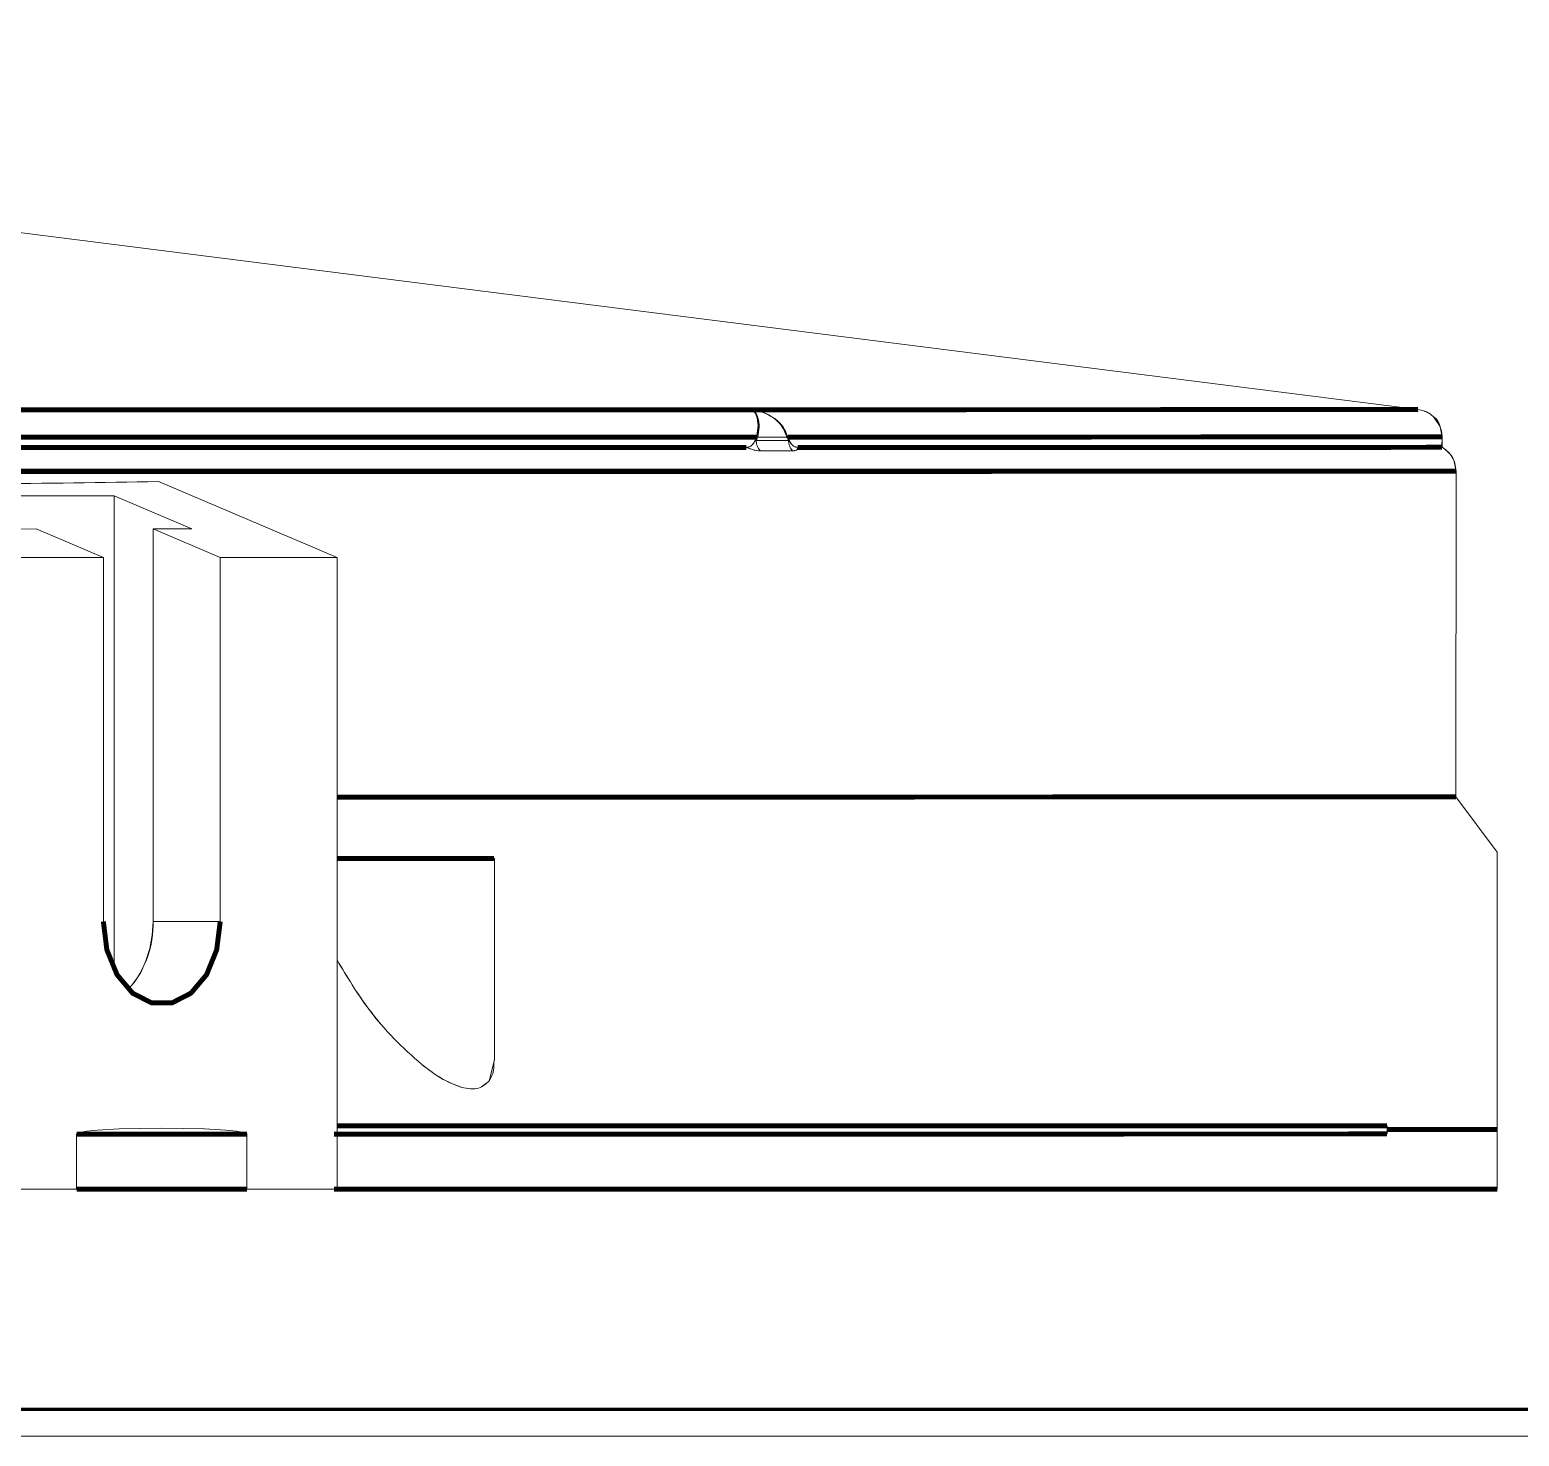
# Model space of a CAD drawing. Header units: millimetres. Extents: x -16985 to -606, y 2122 to 9380.
# Drawn here: x -12702.6 to -12648.6, y 7658.1 to 7709.1 of the extents above; entities that cross this region are included whole.
import ezdxf

# ---------------------------------------------------------------- set-up
doc = ezdxf.new("R2010")
doc.units = ezdxf.units.MM
doc.linetypes.add('K5LT_THIN', pattern=[0])

msp = doc.modelspace()

# ---------------------------------------------------------------- linework, layer by layer
at = {"color": 7, "linetype": 'K5LT_THIN', "lineweight": 18}
for p, q in [((-12652.249, 7695.347), (-12761.124, 7709.124)), ((-12676.432, 7695.321), (-12676.448, 7695.356)), ((-12676.448, 7695.356), (-12676.285, 7695.307)), ((-12676.448, 7695.356), (-12676.287, 7695.307)), ((-12676.123, 7695.259), (-12676.448, 7695.356)), ((-12676.448, 7695.338), (-12676.381, 7695.289)), ((-12676.393, 7695.329), (-12676.421, 7695.335)), ((-12676.358, 7695.281), (-12676.384, 7695.304)), ((-12676.342, 7695.265), (-12676.346, 7695.27)), ((-12676.313, 7695.223), (-12676.325, 7695.244)), ((-12676.319, 7695.236), (-12676.237, 7695.041)), ((-12676.239, 7695.049), (-12676.277, 7695.158)), ((-12676.205, 7694.76), (-12676.239, 7695.049)), ((-12676.103, 7695.269), (-12676.193, 7695.288)), ((-12676.096, 7695.267), (-12676.087, 7695.265)), ((-12675.645, 7695.049), (-12676.025, 7695.244)), ((-12676.025, 7695.244), (-12675.645, 7695.049)), ((-12675.645, 7695.049), (-12675.336, 7694.76)), ((-12652.249, 7695.347), (-12652.093, 7695.314)), ((-12652.093, 7695.314), (-12652.249, 7695.347)), ((-12652.093, 7695.314), (-12651.944, 7695.257)), ((-12651.944, 7695.257), (-12652.093, 7695.314)), ((-12651.944, 7695.257), (-12652.021, 7695.28)), ((-12651.944, 7695.257), (-12651.803, 7695.175)), ((-12651.804, 7695.175), (-12651.944, 7695.257)), ((-12651.673, 7695.066), (-12651.804, 7695.175)), ((-12651.467, 7694.766), (-12651.673, 7695.066)), ((-12676.248, 7694.393), (-12676.205, 7694.76)), ((-12675.336, 7694.76), (-12675.142, 7694.393)), ((-12651.405, 7694.573), (-12651.467, 7694.766)), ((-12651.374, 7694.355), (-12651.434, 7694.662)), ((-12651.382, 7694.355), (-12651.405, 7694.573)), ((-12676.629, 7693.967), (-12676.549, 7693.981)), ((-12676.619, 7693.979), (-12676.557, 7693.979)), ((-12676.619, 7693.979), (-12676.557, 7693.979)), ((-12676.549, 7693.981), (-12676.471, 7694.022)), ((-12676.471, 7694.022), (-12676.398, 7694.088)), ((-12676.398, 7694.088), (-12676.365, 7694.131)), ((-12676.365, 7694.131), (-12676.349, 7694.156)), ((-12676.349, 7694.156), (-12676.335, 7694.184)), ((-12676.265, 7694.346), (-12676.335, 7694.184)), ((-12676.335, 7694.184), (-12676.265, 7694.346)), ((-12676.335, 7694.184), (-12676.278, 7694.216)), ((-12676.278, 7694.216), (-12676.22, 7694.346)), ((-12675.104, 7694.216), (-12676.278, 7694.216)), ((-12676.248, 7694.393), (-12676.265, 7694.346)), ((-12676.265, 7694.346), (-12676.248, 7694.393)), ((-12676.258, 7694.364), (-12676.258, 7694.364)), ((-12676.22, 7694.346), (-12675.162, 7694.346)), ((-12675.153, 7694.364), (-12675.165, 7694.364)), ((-12675.162, 7694.346), (-12675.104, 7694.216)), ((-12675.123, 7694.346), (-12675.142, 7694.393)), ((-12675.142, 7694.393), (-12675.123, 7694.346)), ((-12675.054, 7694.184), (-12675.123, 7694.346)), ((-12675.123, 7694.346), (-12675.054, 7694.184)), ((-12675.104, 7694.216), (-12675.054, 7694.184)), ((-12675.054, 7694.185), (-12675.041, 7694.156)), ((-12675.041, 7694.156), (-12675.025, 7694.131)), ((-12675.025, 7694.131), (-12674.992, 7694.088)), ((-12674.992, 7694.088), (-12674.922, 7694.022)), ((-12674.922, 7694.022), (-12674.847, 7693.981)), ((-12674.847, 7693.981), (-12674.77, 7693.967)), ((-12674.836, 7693.979), (-12674.785, 7693.979)), ((-12674.836, 7693.979), (-12674.785, 7693.979)), ((-12651.382, 7694.355), (-12651.384, 7693.976)), ((-12651.382, 7694.355), (-12651.384, 7693.976)), ((-12651.384, 7693.976), (-12651.382, 7694.355)), ((-12651.384, 7693.976), (-12651.382, 7694.355)), ((-12651.374, 7693.97), (-12651.384, 7693.976)), ((-12651.374, 7693.97), (-12651.374, 7694.355)), ((-12651.374, 7693.97), (-12651.374, 7694.355)), ((-12676.134, 7693.844), (-12676.347, 7693.873)), ((-12674.962, 7693.844), (-12676.134, 7693.844)), ((-12674.812, 7693.874), (-12674.962, 7693.844)), ((-12679.503, 7693.108), (-12679.732, 7693.107)), ((-12679.503, 7693.108), (-12679.732, 7693.107)), ((-12677.503, 7693.107), (-12677.732, 7693.106)), ((-12677.732, 7693.106), (-12677.503, 7693.107)), ((-12650.874, 7693.11), (-12650.943, 7693.11)), ((-12650.921, 7693.11), (-12650.874, 7693.11)), ((-12650.875, 7681.294), (-12650.874, 7693.11)), ((-12697.975, 7692.729), (-12691.488, 7689.976)), ((-12699.585, 7692.211), (-12706.656, 7692.211)), ((-12696.756, 7691.011), (-12699.585, 7692.211)), ((-12699.585, 7692.211), (-12699.585, 7675.047)), ((-12703.827, 7691.01), (-12702.413, 7691.011)), ((-12702.413, 7691.011), (-12699.974, 7689.975)), ((-12695.731, 7689.976), (-12698.171, 7691.011)), ((-12698.171, 7691.011), (-12696.756, 7691.011)), ((-12698.171, 7691.011), (-12698.171, 7676.769)), ((-12699.974, 7689.975), (-12704.216, 7689.975)), ((-12699.974, 7689.975), (-12699.974, 7676.768)), ((-12691.488, 7689.976), (-12695.731, 7689.976)), ((-12695.731, 7676.768), (-12695.731, 7689.976)), ((-12691.488, 7689.976), (-12691.489, 7667.054)), ((-12691.488, 7689.976), (-12691.489, 7667.054)), ((-12649.375, 7679.284), (-12650.875, 7681.294)), ((-12691.489, 7679.055), (-12689.008, 7679.056)), ((-12691.222, 7679.055), (-12691.489, 7679.055)), ((-12690.616, 7679.055), (-12691.222, 7679.055)), ((-12690.777, 7679.055), (-12690.663, 7679.055)), ((-12690.663, 7679.055), (-12690.777, 7679.055)), ((-12690.663, 7679.055), (-12690.338, 7679.055)), ((-12690.338, 7679.055), (-12690.663, 7679.055)), ((-12689.96, 7679.055), (-12690.616, 7679.055)), ((-12689.851, 7679.055), (-12690.338, 7679.055)), ((-12690.338, 7679.055), (-12689.851, 7679.055)), ((-12689.277, 7679.055), (-12689.96, 7679.055)), ((-12689.277, 7679.055), (-12689.851, 7679.055)), ((-12689.851, 7679.055), (-12689.277, 7679.055)), ((-12688.594, 7679.055), (-12689.277, 7679.055)), ((-12688.703, 7679.055), (-12689.277, 7679.055)), ((-12689.277, 7679.055), (-12688.703, 7679.055)), ((-12686.802, 7679.055), (-12689.008, 7679.056)), ((-12688.217, 7679.055), (-12688.703, 7679.055)), ((-12688.703, 7679.055), (-12688.217, 7679.055)), ((-12687.938, 7679.055), (-12688.594, 7679.055)), ((-12687.892, 7679.055), (-12688.217, 7679.055)), ((-12688.217, 7679.055), (-12687.892, 7679.055)), ((-12687.333, 7679.055), (-12687.938, 7679.055)), ((-12687.777, 7679.055), (-12687.892, 7679.055)), ((-12687.892, 7679.055), (-12687.777, 7679.055)), ((-12686.802, 7679.055), (-12687.333, 7679.055)), ((-12686.367, 7679.055), (-12686.802, 7679.055)), ((-12686.802, 7679.055), (-12686.367, 7679.055)), ((-12686.044, 7679.055), (-12686.367, 7679.055)), ((-12686.367, 7679.055), (-12686.044, 7679.055)), ((-12685.844, 7679.055), (-12686.044, 7679.055)), ((-12686.044, 7679.055), (-12685.844, 7679.055)), ((-12685.777, 7679.055), (-12685.844, 7679.055)), ((-12685.844, 7679.055), (-12685.777, 7679.055)), ((-12685.777, 7671.754), (-12685.777, 7679.055)), ((-12649.375, 7678.614), (-12649.375, 7679.284)), ((-12649.375, 7678.614), (-12649.375, 7679.284)), ((-12649.375, 7676.633), (-12649.375, 7678.614)), ((-12649.375, 7676.633), (-12649.375, 7678.614)), ((-12699.974, 7676.768), (-12699.933, 7676.183)), ((-12698.171, 7676.769), (-12698.2, 7676.274)), ((-12698.171, 7676.769), (-12695.731, 7676.768)), ((-12695.772, 7676.183), (-12695.731, 7676.768)), ((-12649.375, 7673.463), (-12649.375, 7676.633)), ((-12699.933, 7676.183), (-12699.812, 7675.62)), ((-12698.2, 7676.274), (-12698.286, 7675.793)), ((-12695.893, 7675.62), (-12695.772, 7676.183)), ((-12699.812, 7675.62), (-12699.616, 7675.101)), ((-12698.286, 7675.793), (-12698.427, 7675.339)), ((-12696.089, 7675.102), (-12695.893, 7675.62)), ((-12699.616, 7675.101), (-12699.353, 7674.647)), ((-12698.427, 7675.339), (-12698.619, 7674.924)), ((-12696.353, 7674.647), (-12696.089, 7675.102)), ((-12699.353, 7674.647), (-12699.031, 7674.274)), ((-12698.857, 7674.559), (-12699.042, 7674.356)), ((-12698.619, 7674.924), (-12698.857, 7674.559)), ((-12696.674, 7674.274), (-12696.353, 7674.647)), ((-12699.031, 7674.274), (-12698.664, 7673.997)), ((-12698.664, 7673.997), (-12698.266, 7673.826)), ((-12697.439, 7673.826), (-12697.041, 7673.997)), ((-12697.041, 7673.997), (-12696.674, 7674.274)), ((-12698.266, 7673.826), (-12697.853, 7673.768)), ((-12697.853, 7673.768), (-12697.439, 7673.826)), ((-12649.375, 7673.473), (-12649.375, 7669.238)), ((-12649.375, 7669.227), (-12649.375, 7673.463)), ((-12685.965, 7670.993), (-12685.777, 7671.753)), ((-12700.943, 7669.053), (-12700.943, 7667.053)), ((-12700.568, 7669.159), (-12700.761, 7669.129)), ((-12700.568, 7669.159), (-12700.761, 7669.129)), ((-12700.181, 7669.199), (-12700.568, 7669.159)), ((-12700.181, 7669.199), (-12700.568, 7669.159)), ((-12699.405, 7669.243), (-12700.181, 7669.199)), ((-12699.405, 7669.243), (-12700.181, 7669.199)), ((-12697.853, 7669.272), (-12699.405, 7669.243)), ((-12697.853, 7669.272), (-12699.405, 7669.243)), ((-12696.3, 7669.243), (-12697.853, 7669.272)), ((-12696.3, 7669.243), (-12697.853, 7669.272)), ((-12695.525, 7669.199), (-12696.3, 7669.243)), ((-12695.525, 7669.199), (-12696.3, 7669.243)), ((-12695.138, 7669.16), (-12695.525, 7669.199)), ((-12695.138, 7669.16), (-12695.525, 7669.199)), ((-12694.945, 7669.129), (-12695.138, 7669.16)), ((-12694.945, 7669.129), (-12695.138, 7669.16)), ((-12694.762, 7667.054), (-12694.762, 7669.054)), ((-12653.375, 7669.246), (-12653.375, 7669.359)), ((-12653.375, 7669.359), (-12653.375, 7669.226)), ((-12653.375, 7669.06), (-12653.375, 7669.246)), ((-12653.375, 7669.226), (-12653.375, 7669.06)), ((-12649.375, 7667.061), (-12649.375, 7669.227)), ((-12700.943, 7667.053), (-12704.217, 7667.053)), ((-12700.943, 7667.053), (-12704.217, 7667.053)), ((-12694.762, 7667.054), (-12700.943, 7667.053)), ((-12700.943, 7667.054), (-12697.63, 7667.054)), ((-12691.489, 7667.054), (-12694.762, 7667.054)), ((-12691.489, 7667.054), (-12694.762, 7667.054)), ((-12677.867, 7667.056), (-12691.603, 7667.054)), ((-12691.603, 7667.055), (-12684.051, 7667.055)), ((-12684.882, 7667.057), (-12691.489, 7667.056)), ((-12675.903, 7667.058), (-12684.882, 7667.057)), ((-12684.051, 7667.055), (-12674.497, 7667.057)), ((-12666.154, 7667.057), (-12677.867, 7667.056)), ((-12668.434, 7667.06), (-12675.903, 7667.058)), ((-12674.497, 7667.057), (-12666.159, 7667.058)), ((-12664.735, 7667.061), (-12668.434, 7667.06)), ((-12666.159, 7667.058), (-12659.1, 7667.059)), ((-12659.1, 7667.059), (-12653.375, 7667.061)), ((-13128.875, 7659.112), (-12096.875, 7659.107)), ((-12096.875, 7659.09), (-13128.875, 7659.095)), ((-12096.875, 7659.038), (-13128.875, 7659.043)), ((-13128.875, 7659.026), (-12096.875, 7659.02)), ((-13126.875, 7659.066), (-12098.875, 7659.066)), ((-12677.875, 7659.11), (-12697.875, 7659.11)), ((-12697.875, 7659.11), (-12697.875, 7659.108)), ((-12697.875, 7659.108), (-12677.875, 7659.108)), ((-12677.875, 7659.107), (-12697.875, 7659.107)), ((-12697.875, 7659.107), (-12697.875, 7659.105)), ((-12697.875, 7659.105), (-12677.875, 7659.105)), ((-12677.875, 7659.105), (-12697.875, 7659.105)), ((-12697.875, 7659.105), (-12697.875, 7659.103)), ((-12697.875, 7659.103), (-12677.875, 7659.103)), ((-12677.875, 7659.1), (-12697.875, 7659.1)), ((-12697.875, 7659.1), (-12697.875, 7659.098)), ((-12697.875, 7659.098), (-12677.875, 7659.098)), ((-12677.875, 7659.097), (-12697.875, 7659.097)), ((-12697.875, 7659.097), (-12697.875, 7659.096)), ((-12697.875, 7659.096), (-12677.875, 7659.095)), ((-12677.875, 7659.095), (-12697.875, 7659.095)), ((-12697.875, 7659.095), (-12697.875, 7659.093)), ((-12697.875, 7659.093), (-12677.875, 7659.093)), ((-12697.875, 7659.038), (-12697.875, 7659.04)), ((-12697.875, 7659.04), (-12677.875, 7659.04)), ((-12697.875, 7659.036), (-12697.875, 7659.038)), ((-12697.875, 7659.038), (-12677.875, 7659.038)), ((-12677.875, 7659.038), (-12697.875, 7659.038)), ((-12697.875, 7659.034), (-12697.875, 7659.036)), ((-12697.875, 7659.036), (-12677.875, 7659.035)), ((-12677.875, 7659.036), (-12697.875, 7659.036)), ((-12677.875, 7659.033), (-12697.875, 7659.034)), ((-12697.875, 7659.029), (-12697.875, 7659.031)), ((-12697.875, 7659.031), (-12677.875, 7659.03)), ((-12677.875, 7659.029), (-12697.875, 7659.029)), ((-12697.875, 7659.026), (-12697.875, 7659.028)), ((-12697.875, 7659.028), (-12677.875, 7659.028)), ((-12697.875, 7659.024), (-12697.875, 7659.026)), ((-12697.875, 7659.026), (-12677.875, 7659.026)), ((-12677.875, 7659.026), (-12697.875, 7659.026)), ((-12677.875, 7659.024), (-12697.875, 7659.024)), ((-12677.875, 7659.108), (-12677.875, 7659.11)), ((-12677.875, 7659.105), (-12677.875, 7659.107)), ((-12677.875, 7659.103), (-12677.875, 7659.105)), ((-12677.875, 7659.098), (-12677.875, 7659.1)), ((-12677.875, 7659.095), (-12677.875, 7659.097)), ((-12677.875, 7659.093), (-12677.875, 7659.095)), ((-12677.875, 7659.04), (-12677.875, 7659.038)), ((-12677.875, 7659.038), (-12677.875, 7659.036)), ((-12677.875, 7659.035), (-12677.875, 7659.033)), ((-12677.875, 7659.03), (-12677.875, 7659.029)), ((-12677.875, 7659.028), (-12677.875, 7659.026)), ((-12677.875, 7659.026), (-12677.875, 7659.024)), ((-12652.875, 7659.11), (-12672.875, 7659.11)), ((-12672.875, 7659.11), (-12672.875, 7659.108)), ((-12672.875, 7659.108), (-12652.875, 7659.108)), ((-12652.875, 7659.107), (-12672.875, 7659.107)), ((-12672.875, 7659.107), (-12672.875, 7659.105)), ((-12672.875, 7659.105), (-12652.875, 7659.105)), ((-12652.875, 7659.105), (-12672.875, 7659.105)), ((-12672.875, 7659.105), (-12672.875, 7659.103)), ((-12672.875, 7659.103), (-12652.875, 7659.103)), ((-12652.875, 7659.1), (-12672.875, 7659.1)), ((-12672.875, 7659.1), (-12672.875, 7659.098)), ((-12672.875, 7659.098), (-12652.875, 7659.098)), ((-12652.875, 7659.097), (-12672.875, 7659.097)), ((-12672.875, 7659.097), (-12672.875, 7659.095)), ((-12672.875, 7659.095), (-12652.875, 7659.095)), ((-12652.875, 7659.095), (-12672.875, 7659.095)), ((-12672.875, 7659.095), (-12672.875, 7659.093)), ((-12672.875, 7659.093), (-12652.875, 7659.093)), ((-12672.875, 7659.038), (-12672.875, 7659.04)), ((-12672.875, 7659.04), (-12652.875, 7659.04)), ((-12672.875, 7659.036), (-12672.875, 7659.038)), ((-12672.875, 7659.038), (-12652.875, 7659.038)), ((-12652.875, 7659.038), (-12672.875, 7659.038)), ((-12652.875, 7659.036), (-12672.875, 7659.036)), ((-12672.875, 7659.033), (-12672.875, 7659.035)), ((-12672.875, 7659.035), (-12652.875, 7659.035)), ((-12652.875, 7659.033), (-12672.875, 7659.033)), ((-12672.875, 7659.028), (-12672.875, 7659.03)), ((-12672.875, 7659.03), (-12652.875, 7659.03)), ((-12672.875, 7659.026), (-12672.875, 7659.028)), ((-12672.875, 7659.028), (-12652.875, 7659.028)), ((-12652.875, 7659.028), (-12672.875, 7659.028)), ((-12672.875, 7659.024), (-12672.875, 7659.026)), ((-12672.875, 7659.026), (-12652.875, 7659.025)), ((-12652.875, 7659.026), (-12672.875, 7659.026)), ((-12652.875, 7659.023), (-12672.875, 7659.024)), ((-12652.875, 7659.108), (-12652.875, 7659.11)), ((-12652.875, 7659.105), (-12652.875, 7659.107)), ((-12652.875, 7659.103), (-12652.875, 7659.105)), ((-12652.875, 7659.098), (-12652.875, 7659.1)), ((-12652.875, 7659.095), (-12652.875, 7659.097)), ((-12652.875, 7659.093), (-12652.875, 7659.095)), ((-12652.875, 7659.04), (-12652.875, 7659.038)), ((-12652.875, 7659.038), (-12652.875, 7659.036)), ((-12652.875, 7659.035), (-12652.875, 7659.033)), ((-12652.875, 7659.03), (-12652.875, 7659.028)), ((-12652.875, 7659.028), (-12652.875, 7659.026)), ((-12652.875, 7659.025), (-12652.875, 7659.023)), ((-13147.325, 7658.094), (-11582.439, 7658.094))]:
    msp.add_line(p, q, dxfattribs=at)
at = {"color": 7, "linetype": 'K5LT_THIN', "const_width": 0.18}
for points in [[(-12676.448, 7695.338), (-12680.923, 7695.337), (-12685.741, 7695.337), (-12690.893, 7695.336), (-12696.367, 7695.336), (-12702.15, 7695.335), (-12708.229, 7695.334), (-12714.59, 7695.334), (-12721.219, 7695.333), (-12728.101, 7695.333), (-12735.221, 7695.332), (-12742.562, 7695.332)], [(-12703.748, 7695.335), (-12698.288, 7695.335), (-12693.091, 7695.336), (-12688.167, 7695.336), (-12683.528, 7695.337), (-12679.18, 7695.338), (-12675.133, 7695.338), (-12671.395, 7695.339), (-12667.973, 7695.34), (-12664.874, 7695.34), (-12662.104, 7695.341), (-12659.668, 7695.342), (-12657.571, 7695.343), (-12655.818, 7695.343), (-12654.411, 7695.344), (-12653.353, 7695.345), (-12652.647, 7695.346), (-12652.293, 7695.346), (-12652.249, 7695.347)], [(-12652.249, 7695.347), (-12652.454, 7695.346), (-12653.067, 7695.345), (-12654.087, 7695.344), (-12655.513, 7695.344), (-12657.34, 7695.343), (-12659.566, 7695.342), (-12662.183, 7695.341), (-12665.188, 7695.34), (-12668.572, 7695.34), (-12672.328, 7695.339), (-12676.448, 7695.338)], [(-12675.123, 7694.346), (-12671.146, 7694.347), (-12667.514, 7694.348), (-12664.235, 7694.348), (-12661.316, 7694.349), (-12658.763, 7694.35), (-12656.581, 7694.351), (-12654.776, 7694.351), (-12653.351, 7694.352), (-12652.309, 7694.353), (-12651.652, 7694.354), (-12651.382, 7694.355)], [(-12651.382, 7694.355), (-12651.652, 7694.354), (-12652.309, 7694.353), (-12653.351, 7694.352), (-12654.776, 7694.351), (-12656.581, 7694.351), (-12658.763, 7694.35), (-12661.316, 7694.349), (-12664.235, 7694.348), (-12667.514, 7694.348), (-12671.146, 7694.347), (-12675.123, 7694.346)], [(-12740.696, 7694.34), (-12733.574, 7694.34), (-12726.663, 7694.341), (-12719.979, 7694.341), (-12713.536, 7694.342), (-12707.348, 7694.342), (-12701.428, 7694.343), (-12695.788, 7694.343), (-12690.44, 7694.344), (-12685.397, 7694.345), (-12680.668, 7694.345), (-12676.265, 7694.346)], [(-12676.265, 7694.346), (-12680.668, 7694.345), (-12685.397, 7694.345), (-12690.44, 7694.344), (-12695.788, 7694.343), (-12701.428, 7694.343), (-12707.348, 7694.342), (-12713.536, 7694.342), (-12719.979, 7694.341), (-12726.663, 7694.341), (-12733.574, 7694.34), (-12740.696, 7694.34)], [(-12676.629, 7693.967), (-12681.015, 7693.966), (-12685.719, 7693.966), (-12690.73, 7693.965), (-12696.039, 7693.964), (-12701.635, 7693.964), (-12707.505, 7693.963), (-12713.637, 7693.963), (-12720.018, 7693.962), (-12726.636, 7693.962), (-12733.475, 7693.961), (-12740.523, 7693.961)], [(-12740.523, 7693.961), (-12733.475, 7693.961), (-12726.636, 7693.962), (-12720.018, 7693.962), (-12713.637, 7693.963), (-12707.505, 7693.963), (-12701.635, 7693.964), (-12696.039, 7693.964), (-12690.73, 7693.965), (-12685.719, 7693.966), (-12681.015, 7693.966), (-12676.629, 7693.967)], [(-12651.384, 7693.976), (-12651.659, 7693.975), (-12652.312, 7693.974), (-12653.344, 7693.973), (-12654.751, 7693.972), (-12656.53, 7693.972), (-12658.678, 7693.971), (-12661.191, 7693.97), (-12664.063, 7693.969), (-12667.288, 7693.969), (-12670.859, 7693.968), (-12674.77, 7693.967)], [(-12674.77, 7693.967), (-12670.859, 7693.968), (-12667.288, 7693.969), (-12664.063, 7693.969), (-12661.191, 7693.97), (-12658.678, 7693.971), (-12656.53, 7693.972), (-12654.751, 7693.972), (-12653.344, 7693.973), (-12652.312, 7693.974), (-12651.659, 7693.975), (-12651.384, 7693.976)], [(-12742.016, 7693.114), (-12735.125, 7693.114), (-12728.437, 7693.113), (-12721.966, 7693.113), (-12715.725, 7693.112), (-12709.727, 7693.112), (-12703.984, 7693.111), (-12698.509, 7693.11), (-12693.313, 7693.11), (-12688.407, 7693.109), (-12683.8, 7693.108), (-12679.503, 7693.108)], [(-12679.503, 7693.108), (-12683.8, 7693.108), (-12688.407, 7693.109), (-12693.313, 7693.11), (-12698.509, 7693.11), (-12703.984, 7693.111), (-12709.727, 7693.112), (-12715.725, 7693.112), (-12721.966, 7693.113), (-12728.437, 7693.113), (-12735.125, 7693.114), (-12742.016, 7693.114)], [(-12742.002, 7693.113), (-12741.584, 7693.113), (-12734.821, 7693.112), (-12728.255, 7693.112), (-12721.9, 7693.111), (-12715.769, 7693.111), (-12709.873, 7693.11), (-12704.225, 7693.11), (-12698.836, 7693.109), (-12693.717, 7693.109), (-12688.879, 7693.108), (-12684.33, 7693.107), (-12680.08, 7693.107), (-12676.138, 7693.106), (-12672.512, 7693.105), (-12669.209, 7693.104), (-12666.235, 7693.104), (-12664.409, 7693.103)], [(-12664.409, 7693.103), (-12666.235, 7693.104), (-12669.209, 7693.104), (-12672.512, 7693.105), (-12676.138, 7693.106), (-12680.08, 7693.107), (-12684.33, 7693.107), (-12688.879, 7693.108), (-12693.717, 7693.109), (-12698.836, 7693.109), (-12704.225, 7693.11), (-12709.873, 7693.11), (-12715.769, 7693.111), (-12721.9, 7693.111), (-12728.255, 7693.112), (-12734.821, 7693.112), (-12741.584, 7693.113), (-12741.934, 7693.113)], [(-12650.874, 7693.11), (-12651.056, 7693.109), (-12651.599, 7693.108), (-12652.503, 7693.107), (-12653.766, 7693.107), (-12655.386, 7693.106), (-12657.359, 7693.105), (-12659.681, 7693.104), (-12662.349, 7693.104), (-12665.355, 7693.103), (-12668.696, 7693.102), (-12672.363, 7693.102), (-12676.35, 7693.101), (-12680.648, 7693.1), (-12685.25, 7693.1), (-12690.145, 7693.099), (-12695.324, 7693.098), (-12700.778, 7693.098), (-12706.494, 7693.097)], [(-12706.494, 7693.097), (-12700.778, 7693.098), (-12695.324, 7693.098), (-12690.145, 7693.099), (-12685.25, 7693.1), (-12680.648, 7693.1), (-12676.35, 7693.101), (-12672.363, 7693.102), (-12668.696, 7693.102), (-12665.355, 7693.103), (-12662.349, 7693.104), (-12659.681, 7693.104), (-12657.359, 7693.105), (-12655.386, 7693.106), (-12653.766, 7693.107), (-12652.503, 7693.107), (-12651.599, 7693.108), (-12651.056, 7693.109), (-12650.874, 7693.11)], [(-12679.732, 7693.107), (-12679.477, 7693.107), (-12679.224, 7693.106), (-12678.973, 7693.106), (-12678.722, 7693.106), (-12678.473, 7693.106), (-12678.224, 7693.106), (-12677.977, 7693.106), (-12677.732, 7693.106)], [(-12679.732, 7693.107), (-12679.477, 7693.107), (-12679.224, 7693.106), (-12678.973, 7693.106), (-12678.722, 7693.106), (-12678.473, 7693.106), (-12678.224, 7693.106), (-12677.977, 7693.106), (-12677.732, 7693.106)], [(-12677.503, 7693.107), (-12673.684, 7693.107), (-12670.195, 7693.106), (-12667.044, 7693.105), (-12664.237, 7693.104), (-12662.212, 7693.104)], [(-12662.212, 7693.104), (-12664.237, 7693.104), (-12667.044, 7693.105), (-12670.195, 7693.106), (-12673.684, 7693.107), (-12677.503, 7693.107)], [(-12650.875, 7681.294), (-12651.067, 7681.293), (-12651.644, 7681.292), (-12652.604, 7681.291), (-12653.946, 7681.291), (-12655.666, 7681.29), (-12657.761, 7681.289), (-12660.227, 7681.288), (-12663.057, 7681.288), (-12666.247, 7681.287), (-12669.789, 7681.286), (-12673.677, 7681.285), (-12677.9, 7681.285), (-12682.452, 7681.284), (-12687.322, 7681.283), (-12691.489, 7681.283)], [(-12691.489, 7681.283), (-12687.322, 7681.283), (-12682.452, 7681.284), (-12677.9, 7681.285), (-12673.677, 7681.285), (-12669.789, 7681.286), (-12666.247, 7681.287), (-12663.057, 7681.288), (-12660.227, 7681.288), (-12657.761, 7681.289), (-12655.666, 7681.29), (-12653.946, 7681.291), (-12652.604, 7681.291), (-12651.644, 7681.292), (-12651.067, 7681.293), (-12650.875, 7681.294)], [(-12691.489, 7679.055), (-12691.22, 7679.055), (-12690.662, 7679.055), (-12690.108, 7679.055), (-12689.556, 7679.055), (-12689.008, 7679.056)], [(-12686.802, 7679.055), (-12686.105, 7679.055), (-12685.79, 7679.055), (-12685.896, 7679.055), (-12686.41, 7679.055), (-12687.27, 7679.055), (-12688.371, 7679.055), (-12689.582, 7679.055), (-12690.756, 7679.055), (-12691.489, 7679.055)], [(-12687.777, 7679.055), (-12687.891, 7679.055), (-12688.216, 7679.055), (-12688.703, 7679.055), (-12689.277, 7679.055), (-12689.851, 7679.055), (-12690.338, 7679.055), (-12690.663, 7679.055), (-12690.777, 7679.055)], [(-12690.777, 7679.055), (-12690.663, 7679.055), (-12690.338, 7679.055), (-12689.851, 7679.055), (-12689.277, 7679.055), (-12688.703, 7679.055), (-12688.216, 7679.055), (-12687.891, 7679.055), (-12687.777, 7679.055)], [(-12695.731, 7676.768), (-12695.859, 7675.742), (-12696.227, 7674.84), (-12696.792, 7674.17), (-12697.484, 7673.814), (-12698.221, 7673.814), (-12698.913, 7674.17), (-12699.478, 7674.84), (-12699.846, 7675.742), (-12699.974, 7676.768)], [(-12700.943, 7669.053), (-12700.155, 7669.053), (-12699.371, 7669.053), (-12698.592, 7669.053), (-12697.817, 7669.054), (-12697.047, 7669.054), (-12696.281, 7669.054), (-12695.519, 7669.054), (-12694.762, 7669.054)], [(-12694.762, 7669.054), (-12695.519, 7669.054), (-12696.281, 7669.054), (-12697.047, 7669.054), (-12697.817, 7669.054), (-12698.592, 7669.053), (-12699.371, 7669.053), (-12700.155, 7669.053), (-12700.943, 7669.053)], [(-12691.603, 7669.054), (-12686.174, 7669.055), (-12681.02, 7669.055), (-12676.151, 7669.056), (-12671.574, 7669.057), (-12667.3, 7669.057), (-12663.336, 7669.058), (-12659.689, 7669.059), (-12656.367, 7669.059), (-12653.375, 7669.06)], [(-12653.375, 7669.06), (-12656.367, 7669.059), (-12659.689, 7669.059), (-12663.336, 7669.058), (-12667.3, 7669.057), (-12671.574, 7669.057), (-12676.151, 7669.056), (-12681.02, 7669.055), (-12686.174, 7669.055), (-12691.603, 7669.054)], [(-12653.375, 7669.359), (-12656.365, 7669.358), (-12659.689, 7669.358), (-12663.339, 7669.357), (-12667.309, 7669.356), (-12671.592, 7669.356), (-12676.178, 7669.355), (-12681.06, 7669.354), (-12686.229, 7669.354), (-12691.489, 7669.353)], [(-12691.489, 7669.353), (-12686.229, 7669.354), (-12681.06, 7669.354), (-12676.178, 7669.355), (-12671.592, 7669.356), (-12667.309, 7669.356), (-12663.339, 7669.357), (-12659.689, 7669.358), (-12656.365, 7669.358), (-12653.375, 7669.359)], [(-12653.375, 7669.226), (-12652.829, 7669.226), (-12652.297, 7669.226), (-12651.777, 7669.227), (-12651.271, 7669.227), (-12650.777, 7669.227), (-12650.297, 7669.227), (-12649.829, 7669.227), (-12649.375, 7669.227)], [(-12649.375, 7669.227), (-12649.829, 7669.227), (-12650.297, 7669.227), (-12650.777, 7669.227), (-12651.271, 7669.227), (-12651.777, 7669.227), (-12652.297, 7669.226), (-12652.829, 7669.226), (-12653.375, 7669.226)], [(-12700.943, 7667.053), (-12700.155, 7667.053), (-12699.371, 7667.053), (-12698.592, 7667.053), (-12697.817, 7667.054), (-12697.047, 7667.054), (-12696.281, 7667.054), (-12695.519, 7667.054), (-12694.762, 7667.054)], [(-12691.603, 7667.054), (-12685.877, 7667.055), (-12680.458, 7667.055), (-12675.358, 7667.056), (-12670.586, 7667.057), (-12666.154, 7667.057), (-12662.069, 7667.058), (-12658.342, 7667.059), (-12654.979, 7667.06), (-12651.988, 7667.061), (-12649.375, 7667.061)]]:
    msp.add_lwpolyline(points, dxfattribs=at)
at = {"color": 7, "linetype": 'K5LT_THIN', "lineweight": 18}
for centre, radius, start, end in [((-12675.74, 7694.211), 0.538, 179.4968, 222.96), ((-12676.616, 7694.146), 0.444, 26.7721, 33.828), ((-12676.616, 7694.146), 0.444, 26.7736, 33.8746), ((-12675.487, 7694.51), 0.364, 333.2124, 341.2588), ((-12674.569, 7694.208), 0.535, 179.1244, 222.7527), ((-12701.654, 7676.652), 3.485, 318.5833, 1.92)]:
    msp.add_arc(centre, radius, start, end, dxfattribs=at)
for points, knots in [([(-12676.22, 7694.346), (-12676.196, 7694.502), (-12676.15, 7694.804), (-12676.242, 7695.193), (-12676.371, 7695.284), (-12676.448, 7695.338)], [0, 0, 0, 0, 0.300999, 0.580002, 1, 1, 1, 1]), ([(-12676.448, 7695.338), (-12676.294, 7695.311), (-12675.981, 7695.255), (-12675.597, 7695.023), (-12675.299, 7694.715), (-12675.208, 7694.472), (-12675.162, 7694.346)], [0, 0, 0, 0, 0.266492, 0.538012, 0.761271, 1, 1, 1, 1]), ([(-12675.162, 7694.346), (-12675.207, 7694.468), (-12675.303, 7694.731), (-12675.619, 7695.041), (-12676.013, 7695.263), (-12676.303, 7695.313), (-12676.448, 7695.338)], [0, 0, 0, 0, 0.231704, 0.499711, 0.749998, 1, 1, 1, 1]), ([(-12676.378, 7695.299), (-12676.371, 7695.294), (-12676.36, 7695.284), (-12676.35, 7695.273), (-12676.345, 7695.268)], [0, 0, 0, 0, 0.559521, 1, 1, 1, 1]), ([(-12676.368, 7695.279), (-12676.349, 7695.268), (-12676.284, 7695.228), (-12676.203, 7695.038), (-12676.152, 7694.731), (-12676.199, 7694.468), (-12676.22, 7694.346)], [0, 0, 0, 0, 0.11924, 0.413596, 0.727768, 1, 1, 1, 1]), ([(-12676.344, 7695.267), (-12676.339, 7695.261), (-12676.331, 7695.252), (-12676.323, 7695.241), (-12676.319, 7695.236)], [0, 0, 0, 0, 0.559559, 1, 1, 1, 1]), ([(-12676.237, 7695.041), (-12676.22, 7694.95), (-12676.186, 7694.771), (-12676.227, 7694.517), (-12676.248, 7694.393)], [0, 0, 0, 0, 0.510478, 1, 1, 1, 1]), ([(-12676.025, 7695.244), (-12676.037, 7695.248), (-12676.058, 7695.255), (-12676.08, 7695.262), (-12676.09, 7695.265)], [0, 0, 0, 0, 0.560312, 1, 1, 1, 1]), ([(-12675.142, 7694.393), (-12675.196, 7694.519), (-12675.306, 7694.777), (-12675.53, 7694.957), (-12675.645, 7695.049)], [0, 0, 0, 0, 0.489925, 1, 1, 1, 1]), ([(-12651.464, 7694.753), (-12651.522, 7694.874), (-12651.585, 7695.008), (-12651.688, 7695.077), (-12651.697, 7695.084)], [0, 0, 0, 0, 0.910963, 1, 1, 1, 1]), ([(-12651.374, 7694.355), (-12651.396, 7694.494), (-12651.439, 7694.774), (-12651.574, 7695.019), (-12651.674, 7695.067), (-12651.676, 7695.068)], [0, 0, 0, 0, 0.493668, 0.989163, 1, 1, 1, 1]), ([(-12651.675, 7695.067), (-12651.673, 7695.066), (-12651.573, 7695.018), (-12651.438, 7694.774), (-12651.396, 7694.494), (-12651.374, 7694.355)], [0, 0, 0, 0, 0.010878, 0.506659, 1, 1, 1, 1]), ([(-12651.671, 7695.064), (-12651.671, 7695.064), (-12651.574, 7695.017), (-12651.492, 7694.897), (-12651.464, 7694.756), (-12651.463, 7694.753)], [0, 0, 0, 0, 0.001155, 0.974976, 1, 1, 1, 1]), ([(-12676.629, 7693.967), (-12676.575, 7693.978), (-12676.495, 7693.995), (-12676.396, 7694.082), (-12676.356, 7694.15), (-12676.335, 7694.184)], [0, 0, 0, 0, 0.499482, 0.750001, 1, 1, 1, 1]), ([(-12676.134, 7693.844), (-12676.211, 7693.851), (-12676.344, 7693.862), (-12676.545, 7693.936), (-12676.629, 7693.967)], [0, 0, 0, 0, 0.586422, 1, 1, 1, 1]), ([(-12676.347, 7693.873), (-12676.39, 7693.886), (-12676.475, 7693.911), (-12676.578, 7693.948), (-12676.629, 7693.967)], [0, 0, 0, 0, 0.512419, 1, 1, 1, 1]), ([(-12676.335, 7694.184), (-12676.324, 7694.189), (-12676.304, 7694.198), (-12676.286, 7694.21), (-12676.278, 7694.216)], [0, 0, 0, 0, 0.542485, 1, 1, 1, 1]), ([(-12676.278, 7694.216), (-12676.268, 7694.241), (-12676.249, 7694.286), (-12676.229, 7694.328), (-12676.22, 7694.346)], [0, 0, 0, 0, 0.560091, 1, 1, 1, 1]), ([(-12676.278, 7694.216), (-12676.059, 7694.218), (-12675.667, 7694.221), (-12675.276, 7694.217), (-12675.104, 7694.216)], [0, 0, 0, 0, 0.560006, 1, 1, 1, 1]), ([(-12675.162, 7694.346), (-12675.15, 7694.323), (-12675.13, 7694.281), (-12675.112, 7694.236), (-12675.104, 7694.216)], [0, 0, 0, 0, 0.559875, 1, 1, 1, 1]), ([(-12675.104, 7694.216), (-12675.094, 7694.209), (-12675.076, 7694.197), (-12675.061, 7694.188), (-12675.054, 7694.185)], [0, 0, 0, 0, 0.576429, 1, 1, 1, 1]), ([(-12675.054, 7694.184), (-12675.034, 7694.15), (-12674.995, 7694.082), (-12674.899, 7693.994), (-12674.821, 7693.978), (-12674.77, 7693.967)], [0, 0, 0, 0, 0.249988, 0.50058, 1, 1, 1, 1]), ([(-12674.77, 7693.967), (-12674.776, 7693.928), (-12674.788, 7693.855), (-12674.907, 7693.848), (-12674.962, 7693.844)], [0, 0, 0, 0, 0.533526, 1, 1, 1, 1]), ([(-12674.77, 7693.967), (-12674.768, 7693.949), (-12674.764, 7693.911), (-12674.795, 7693.886), (-12674.812, 7693.874)], [0, 0, 0, 0, 0.487522, 1, 1, 1, 1]), ([(-12651.374, 7693.976), (-12651.295, 7693.921), (-12651.135, 7693.808), (-12650.929, 7693.515), (-12650.895, 7693.262), (-12650.874, 7693.11)], [0, 0, 0, 0, 0.2767, 0.562877, 1, 1, 1, 1]), ([(-12650.874, 7693.11), (-12650.883, 7693.206), (-12650.9, 7693.401), (-12651.051, 7693.726), (-12651.252, 7693.882), (-12651.374, 7693.976)], [0, 0, 0, 0, 0.276361, 0.562459, 1, 1, 1, 1]), ([(-12674.962, 7693.844), (-12675.18, 7693.845), (-12675.569, 7693.848), (-12675.961, 7693.845), (-12676.134, 7693.844)], [0, 0, 0, 0, 0.559996, 1, 1, 1, 1]), ([(-12649.375, 7679.284), (-12649.375, 7679.152), (-12649.375, 7678.889), (-12649.375, 7676.9), (-12649.375, 7674.621), (-12649.375, 7673.473)], [0, 0, 0, 0, 0.330556, 0.662914, 1, 1, 1, 1]), ([(-12649.375, 7669.227), (-12649.374, 7670.736), (-12649.374, 7673.734), (-12649.374, 7675.671), (-12649.375, 7676.633)], [0, 0, 0, 0, 0.502919, 1, 1, 1, 1]), ([(-12688.415, 7671.581), (-12688.761, 7671.888), (-12689.45, 7672.501), (-12690.545, 7673.789), (-12691.128, 7674.767), (-12691.489, 7675.373)], [0, 0, 0, 0, 0.276407, 0.551468, 1, 1, 1, 1]), ([(-12691.489, 7675.367), (-12691.127, 7674.765), (-12690.543, 7673.79), (-12689.452, 7672.503), (-12688.761, 7671.889), (-12688.416, 7671.581)], [0, 0, 0, 0, 0.446616, 0.722765, 1, 1, 1, 1]), ([(-12688.416, 7671.581), (-12688.154, 7671.383), (-12687.666, 7671.014), (-12687.188, 7670.835), (-12686.966, 7670.751)], [0, 0, 0, 0, 0.536369, 1, 1, 1, 1]), ([(-12686.966, 7670.751), (-12687.206, 7670.843), (-12687.686, 7671.027), (-12688.173, 7671.396), (-12688.415, 7671.581)], [0, 0, 0, 0, 0.500684, 1, 1, 1, 1]), ([(-12685.798, 7671.671), (-12685.795, 7671.592), (-12685.785, 7671.32), (-12685.89, 7671.129), (-12685.965, 7670.993)], [0, 0, 0, 0, 0.289003, 1, 1, 1, 1]), ([(-12685.965, 7670.993), (-12686.081, 7670.884), (-12686.255, 7670.72), (-12686.634, 7670.682), (-12686.856, 7670.728), (-12686.966, 7670.751)], [0, 0, 0, 0, 0.498485, 0.753283, 1, 1, 1, 1]), ([(-12686.966, 7670.751), (-12686.856, 7670.729), (-12686.633, 7670.682), (-12686.251, 7670.72), (-12686.079, 7670.884), (-12685.965, 7670.993)], [0, 0, 0, 0, 0.246594, 0.500811, 1, 1, 1, 1]), ([(-12700.761, 7669.129), (-12700.807, 7669.119), (-12700.864, 7669.107), (-12700.924, 7669.08), (-12700.938, 7669.066), (-12700.942, 7669.059), (-12700.942, 7669.055), (-12700.943, 7669.053)], [0, 0, 0, 0, 0.714521, 0.904005, 0.960743, 0.981769, 1, 1, 1, 1]), ([(-12700.761, 7669.129), (-12700.807, 7669.119), (-12700.865, 7669.107), (-12700.924, 7669.08), (-12700.939, 7669.066), (-12700.942, 7669.058), (-12700.943, 7669.055), (-12700.943, 7669.053)], [0, 0, 0, 0, 0.716019, 0.904992, 0.961205, 0.981961, 1, 1, 1, 1]), ([(-12694.762, 7669.054), (-12694.763, 7669.056), (-12694.763, 7669.059), (-12694.767, 7669.066), (-12694.781, 7669.081), (-12694.841, 7669.108), (-12694.899, 7669.12), (-12694.945, 7669.129)], [0, 0, 0, 0, 0.018104, 0.038943, 0.095311, 0.284428, 1, 1, 1, 1]), ([(-12694.762, 7669.054), (-12694.763, 7669.056), (-12694.763, 7669.059), (-12694.767, 7669.066), (-12694.781, 7669.081), (-12694.841, 7669.108), (-12694.899, 7669.12), (-12694.945, 7669.129)], [0, 0, 0, 0, 0.018018, 0.038756, 0.094946, 0.283911, 1, 1, 1, 1]), ([(-12656.614, 7667.059), (-12658.064, 7667.059), (-12660.963, 7667.058), (-12664.423, 7667.058), (-12666.154, 7667.057)], [0, 0, 0, 0, 0.5, 1, 1, 1, 1])]:
    msp.add_open_spline(points, degree=3, knots=knots, dxfattribs=at)
for points in [[(-12710.702, 7692.727), (-12708.502, 7692.694), (-12704.102, 7692.628), (-12700.017, 7692.695), (-12697.975, 7692.729)], [(-12710.702, 7692.727), (-12708.502, 7692.694), (-12704.102, 7692.628), (-12700.017, 7692.695), (-12697.975, 7692.729)], [(-12649.375, 7667.061), (-12650.434, 7667.061), (-12652.553, 7667.06), (-12655.261, 7667.06), (-12656.614, 7667.059)]]:
    msp.add_open_spline(points, degree=3, dxfattribs=at)

doc.saveas('drawing.dxf')
